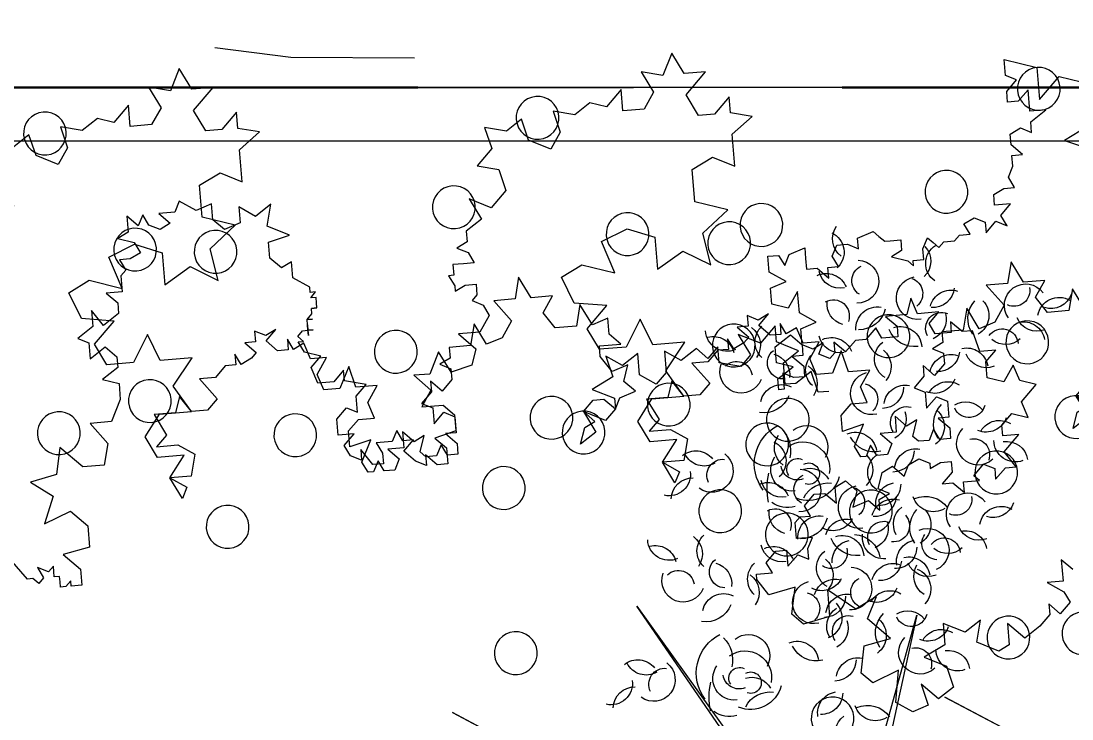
# Model space of a CAD drawing. Header units: metres. Extents: x 0 to 4415, y 1197 to 2590.
# Drawn here: x 1905.1851 to 1905.5783, y 1313.1805 to 1313.4414 of the extents above; entities that cross this region are included whole.
import ezdxf

# ---------------------------------------------------------------- set-up
doc = ezdxf.new("R2010")
doc.units = ezdxf.units.M
doc.linetypes.add('CACHE2', pattern=[4.7625, 3.175, -1.5875])
doc.linetypes.add('CONTINU', pattern=[0])
doc.layers.get('DEFPOINTS').update_dxf_attribs({"lineweight": 5})
for name, color, linetype, lineweight in [('00-cote', 7, 'CONTINU', 20), ('00-MUR', 7, 'Continuous', 30), ('caché', 20, 'CACHE2', 13), ('vue', 7, 'Continuous', 5)]:
    doc.layers.add(name, color=color, linetype=linetype, lineweight=lineweight)
doc.layers.add('veg', color=7, linetype='Continuous', lineweight=9, true_color=0x61c200)
doc.styles.add('WALIDcotat', font='times.ttf')
doc.dimstyles.new('walid 100', dxfattribs={"dimscale": 0, "dimtxt": 0.25, "dimasz": 0.1, "dimexe": 1.25, "dimexo": 0.625, "dimgap": 0.02, "dimtad": 1, "dimdec": 0, "dimlfac": 100, "dimrnd": 5, "dimtxsty": 'WALIDcotat', "dimblk": 'COTE', "dimcen": 2.5, "dimse1": 1, "dimse2": 1, "dimclrd": 256, "dimclrt": 256, "dimadec": 0, "dimazin": 0, "dimtfac": 1, "dimtdec": 0, "dimtix": 1, "dimtmove": 2, "dimatfit": 3, "dimldrblk": 'COTE', "dimfxl": 1.25, "dimarcsym": 0})

# ---------------------------------------------------------------- blocks, each defined once
blk = doc.blocks.new('A$C65E53D18')
at = {"layer": 'caché', "ltscale": 0.05}
blk.add_line((0.02, 0.02), (1.02, 0.02), dxfattribs=at)
at = {"layer": 'vue'}
blk.add_lwpolyline([(0, 0.02), (0, 0), (1.05, 0), (1.05, 0.02)], dxfattribs=at)
blk = doc.blocks.new('Plantes')
for p, q in [((0.281, 1.3894), (-0.1808, 1.2906)), ((-0.1748, 1.2653), (0.281, 1.3894)), ((-0.2106, 1.3262), (0.1269, 0.6784)), ((0.2921, 0.9601), (-0.2106, 1.3262)), ((-0.1808, 1.2906), (0.2921, 0.9601)), ((0.1269, 0.6784), (-0.1823, 1.2742)), ((0.6228, 1.2518), (0.6214, 1.2354)), ((0.6214, 1.2354), (0.6533, 1.2244)), ((0.6533, 1.2244), (0.6348, 1.2013)), ((0.6348, 1.2013), (0.6333, 1.185)), ((0.666, 1.182), (0.6845, 1.2051)), ((0.6845, 1.2051), (0.698, 1.171)), ((0.6333, 1.185), (0.666, 1.182)), ((0.7225, 1.1688), (0.6958, 1.1464)), ((0.698, 1.171), (0.7225, 1.1688)), ((0.6958, 1.1464), (0.7092, 1.1123)), ((0.678, 1.1316), (0.6602, 1.1167)), ((0.7092, 1.1123), (0.678, 1.1316)), ((0.6602, 1.1167), (0.6654, 1.0833)), ((0.6654, 1.0833), (0.6899, 1.0811)), ((0.6899, 1.0811), (0.6721, 1.0662)), ((0.6721, 1.0662), (0.687, 1.0484)), ((0.687, 1.0484), (0.6685, 1.0253)), ((0.6685, 1.0253), (0.6827, 0.9994)), ((0.65, 1.0023), (0.6322, 0.9874)), ((0.6827, 0.9994), (0.65, 1.0023)), ((0.6322, 0.9874), (0.6463, 0.9614)), ((0.6107, 0.9317), (0.6211, 0.9554)), ((0.6211, 0.9554), (0.636, 0.9376)), ((0.6463, 0.9614), (0.679, 0.9585)), ((0.679, 0.9585), (0.6605, 0.9355)), ((0.636, 0.9376), (0.6612, 0.9436)), ((0.6612, 0.9436), (0.6508, 0.9198)), ((0.6605, 0.9355), (0.6746, 0.9095)), ((0.5937, 0.925), (0.5759, 0.9101)), ((0.5937, 0.925), (0.6107, 0.9317)), ((0.6085, 0.9072), (0.5937, 0.925)), ((0.61, 0.9235), (0.5937, 0.925)), ((0.6234, 0.8894), (0.61, 0.9235)), ((0.6427, 0.9206), (0.6234, 0.8894)), ((0.6746, 0.9095), (0.6427, 0.9206)), ((0.6508, 0.9198), (0.6739, 0.9013)), ((0.6902, 0.8999), (0.6932, 0.9325)), ((0.6932, 0.9325), (0.708, 0.9147)), ((0.5759, 0.9101), (0.5893, 0.8759)), ((0.6071, 0.8908), (0.6085, 0.9072)), ((0.708, 0.9147), (0.7326, 0.9126)), ((0.7326, 0.9126), (0.7222, 0.8888)), ((0.5581, 0.8952), (0.5395, 0.8721)), ((0.5893, 0.8759), (0.5581, 0.8952)), ((0.5648, 0.8781), (0.5744, 0.8937)), ((0.5744, 0.8937), (0.5893, 0.8759)), ((0.5893, 0.8759), (0.6071, 0.8908)), ((0.6739, 0.9013), (0.6902, 0.8999)), ((0.7222, 0.8888), (0.7534, 0.8695)), ((0.5395, 0.8721), (0.5648, 0.8781)), ((0.72, 0.8643), (0.7171, 0.8316)), ((0.7534, 0.8695), (0.72, 0.8643)), ((0.7171, 0.8316), (0.7401, 0.8131)), ((0.7401, 0.8131), (0.7661, 0.8272)), ((0.7661, 0.8272), (0.7632, 0.7945)), ((0.7632, 0.7945), (0.7944, 0.7753)), ((0.7944, 0.7753), (0.761, 0.77)), ((0.7276, 0.7648), (0.7016, 0.7506)), ((0.7581, 0.7373), (0.7276, 0.7648)), ((0.761, 0.77), (0.7581, 0.7373)), ((0.7016, 0.7506), (0.6913, 0.7268)), ((0.6913, 0.7268), (0.7225, 0.7076)), ((0.6891, 0.7023), (0.6862, 0.6696)), ((0.7225, 0.7076), (0.6891, 0.7023)), ((0.5228, 0.6842), (0.5213, 0.6679)), ((0.5391, 0.6828), (0.5228, 0.6842)), ((0.554, 0.665), (0.5391, 0.6828)), ((0.5554, 0.6813), (0.554, 0.665)), ((0.5799, 0.6791), (0.5554, 0.6813)), ((0.5867, 0.662), (0.5799, 0.6791)), ((0.5213, 0.6679), (0.5369, 0.6582)), ((0.5689, 0.6472), (0.5867, 0.662)), ((0.6371, 0.674), (0.6193, 0.6591)), ((0.6535, 0.6725), (0.6371, 0.674)), ((0.6602, 0.6555), (0.6535, 0.6725)), ((0.6698, 0.6711), (0.6602, 0.6555)), ((0.6862, 0.6696), (0.6698, 0.6711)), ((0.5198, 0.6515), (0.5184, 0.6352)), ((0.5369, 0.6582), (0.5198, 0.6515)), ((0.5934, 0.645), (0.5689, 0.6472)), ((0.6001, 0.6279), (0.5934, 0.645)), ((0.6193, 0.6591), (0.6342, 0.6413)), ((0.5184, 0.6352), (0.5258, 0.6263)), ((0.5258, 0.6263), (0.5511, 0.6323)), ((0.5511, 0.6323), (0.5414, 0.6167)), ((0.6179, 0.6428), (0.6001, 0.6279)), ((0.6342, 0.6413), (0.6179, 0.6428)), ((0.5414, 0.6167), (0.5563, 0.5989)), ((0.5318, 0.601), (0.5296, 0.5765)), ((0.5563, 0.5989), (0.5318, 0.601)), ((0.4977, 0.5876), (0.4962, 0.5713)), ((0.5147, 0.5943), (0.4977, 0.5876)), ((0.5296, 0.5765), (0.5147, 0.5943)), ((0.4962, 0.5713), (0.5118, 0.5617)), ((0.4947, 0.5549), (0.494, 0.5468)), ((0.5118, 0.5617), (0.4947, 0.5549)), ((0.5096, 0.5371), (0.5438, 0.5506)), ((0.5438, 0.5506), (0.5327, 0.5186)), ((0.575, 0.5313), (0.5772, 0.5558)), ((0.5772, 0.5558), (0.601, 0.5455)), ((0.601, 0.5455), (0.6269, 0.5596)), ((0.6269, 0.5596), (0.624, 0.5269)), ((0.494, 0.5468), (0.5096, 0.5371)), ((0.5327, 0.5186), (0.5572, 0.5164)), ((0.5572, 0.5164), (0.575, 0.5313)), ((0.656, 0.5158), (0.6218, 0.5024)), ((0.624, 0.5269), (0.656, 0.5158)), ((0.6218, 0.5024), (0.6196, 0.4779)), ((0.6196, 0.4779), (0.6434, 0.4675)), ((0.6434, 0.4675), (0.6694, 0.4817)), ((0.6694, 0.4817), (0.6672, 0.4572)), ((0.6672, 0.4572), (0.691, 0.4468)), ((0.691, 0.4468), (0.6814, 0.4312)), ((0.6806, 0.423), (0.6792, 0.4067)), ((0.697, 0.4216), (0.6806, 0.423)), ((0.6814, 0.4312), (0.697, 0.4216)), ((0.6792, 0.4067), (0.694, 0.3889)), ((0.694, 0.3889), (0.7118, 0.4038)), ((0.7118, 0.4038), (0.7022, 0.3882)), ((0.7022, 0.3882), (0.7089, 0.3711)), ((0.6762, 0.374), (0.6673, 0.3666)), ((0.6911, 0.3562), (0.6762, 0.374)), ((0.6926, 0.3726), (0.6911, 0.3562)), ((0.7089, 0.3711), (0.6926, 0.3726)), ((0.9867, 0.3463), (1.0142, 0.3768)), ((1.0142, 0.3768), (1.0194, 0.3434)), ((0.6673, 0.3666), (0.6577, 0.351)), ((0.657, 0.3428), (0.6555, 0.3265)), ((0.6733, 0.3413), (0.657, 0.3428)), ((0.6577, 0.351), (0.6733, 0.3413)), ((0.8346, 0.3022), (0.8709, 0.3402)), ((0.8709, 0.3402), (0.8829, 0.2897)), ((0.9377, 0.3507), (0.9867, 0.3463)), ((0.9511, 0.3165), (0.9377, 0.3507)), ((1.0439, 0.3412), (1.0172, 0.3189)), ((1.0194, 0.3434), (1.0439, 0.3412)), ((0.6555, 0.3265), (0.6377, 0.3116)), ((0.605, 0.3145), (0.5872, 0.2996)), ((0.6355, 0.2871), (0.605, 0.3145)), ((0.6377, 0.3116), (0.6355, 0.2871)), ((0.7863, 0.3148), (0.8346, 0.3022)), ((0.8071, 0.2717), (0.7863, 0.3148)), ((0.9319, 0.2853), (0.9511, 0.3165)), ((1.0172, 0.3189), (1.015, 0.2944)), ((0.5872, 0.2996), (0.5851, 0.2751)), ((1.015, 0.2944), (1.0463, 0.2751)), ((1.0463, 0.2751), (1.0819, 0.3049)), ((1.0819, 0.3049), (1.0789, 0.2722)), ((0.4863, 0.2757), (0.4834, 0.243)), ((0.5197, 0.2809), (0.4863, 0.2757)), ((0.5338, 0.255), (0.5197, 0.2809)), ((0.5807, 0.2261), (0.5851, 0.2751)), ((0.5851, 0.2751), (0.6237, 0.2469)), ((0.5851, 0.2751), (0.6081, 0.2566)), ((0.6237, 0.2469), (0.6675, 0.276)), ((0.6675, 0.276), (0.6631, 0.227)), ((0.8829, 0.2897), (0.9319, 0.2853)), ((0.4692, 0.269), (0.4521, 0.2623)), ((0.4521, 0.2623), (0.4834, 0.243)), ((0.4834, 0.243), (0.4692, 0.269)), ((0.4834, 0.243), (0.5182, 0.2646)), ((0.5182, 0.2646), (0.5146, 0.2237)), ((0.779, 0.2331), (0.8071, 0.2717)), ((1.0789, 0.2722), (1.1102, 0.2529)), ((0.5309, 0.2223), (0.5338, 0.255)), ((0.5829, 0.2506), (0.58, 0.2179)), ((0.6081, 0.2566), (0.5829, 0.2506)), ((1.1102, 0.2529), (1.076, 0.2395)), ((0.5487, 0.2372), (0.5309, 0.2223)), ((0.5458, 0.2045), (0.5807, 0.2261)), ((0.58, 0.2179), (0.5487, 0.2372)), ((0.6631, 0.227), (0.7025, 0.207)), ((0.828, 0.2287), (0.779, 0.2331)), ((0.8407, 0.1864), (0.828, 0.2287)), ((1.076, 0.2395), (1.0813, 0.2061)), ((0.5146, 0.2237), (0.5458, 0.2045)), ((1.0241, 0.2112), (1.0212, 0.1785)), ((1.0501, 0.2254), (1.0241, 0.2112)), ((1.0813, 0.2061), (1.0501, 0.2254)), ((0.7025, 0.207), (0.6595, 0.1861)), ((0.6595, 0.1861), (0.6558, 0.1452)), ((0.8207, 0.147), (0.8407, 0.1864)), ((1.0212, 0.1785), (1.0539, 0.1756)), ((0.7731, 0.1677), (0.8207, 0.147)), ((0.7851, 0.1172), (0.7731, 0.1677)), ((1.0539, 0.1756), (1.0272, 0.1533)), ((0.6558, 0.1452), (0.6871, 0.126)), ((0.6871, 0.126), (0.7227, 0.1558)), ((0.7227, 0.1558), (0.7264, 0.106)), ((1.0272, 0.1533), (1.0331, 0.128)), ((0.7658, 0.086), (0.7851, 0.1172)), ((1.0331, 0.128), (1.0146, 0.105)), ((0.7264, 0.106), (0.7658, 0.086)), ((1.0146, 0.105), (1.0199, 0.0716)), ((0.9879, 0.0827), (0.9619, 0.0685)), ((1.0199, 0.0716), (0.9879, 0.0827)), ((0.9619, 0.0685), (0.9754, 0.0344)), ((0.9754, 0.0344), (1.0073, 0.0233)), ((1.0073, 0.0233), (0.9888, 0.0002)), ((0.8982, 0.0001), (0.8715, -0.0222)), ((0.9301, -0.011), (0.8982, 0.0001)), ((0.9888, 0.0002), (0.994, -0.0332)), ((0.9354, -0.0444), (0.9301, -0.011)), ((0.7066, -0.024), (0.6806, -0.0382)), ((0.7222, -0.0336), (0.7066, -0.024)), ((0.8715, -0.0222), (0.8849, -0.0564)), ((0.9621, -0.0221), (0.9354, -0.0444)), ((0.994, -0.0332), (0.9621, -0.0221)), ((0.6554, -0.0441), (0.6302, -0.0501)), ((0.6777, -0.0708), (0.6554, -0.0441)), ((0.6806, -0.0382), (0.6777, -0.0708)), ((0.7289, -0.0507), (0.7222, -0.0336)), ((0.7378, -0.0433), (0.7289, -0.0507)), ((0.7542, -0.0447), (0.7378, -0.0433)), ((0.7527, -0.0611), (0.7542, -0.0447)), ((0.7869, -0.0476), (0.7854, -0.064)), ((0.8025, -0.0573), (0.7869, -0.0476)), ((0.8537, -0.0371), (0.8351, -0.0602)), ((0.8849, -0.0564), (0.8537, -0.0371)), ((0.6302, -0.0501), (0.6191, -0.0821)), ((0.7431, -0.0767), (0.7527, -0.0611)), ((0.7854, -0.064), (0.7839, -0.0803)), ((0.8092, -0.0743), (0.8025, -0.0573)), ((0.8188, -0.0587), (0.8092, -0.0743)), ((0.8351, -0.0602), (0.8188, -0.0587)), ((0.5292, -0.0741), (0.5181, -0.106)), ((0.5537, -0.0762), (0.5292, -0.0741)), ((0.5686, -0.094), (0.5537, -0.0762)), ((0.7513, -0.0774), (0.7431, -0.0767)), ((0.7669, -0.087), (0.7513, -0.0774)), ((0.7676, -0.0789), (0.7669, -0.087)), ((0.7839, -0.0803), (0.7676, -0.0789)), ((0.4787, -0.086), (0.4772, -0.1024)), ((0.5032, -0.0882), (0.4787, -0.086)), ((0.5181, -0.106), (0.5032, -0.0882)), ((0.5657, -0.1267), (0.5686, -0.094)), ((0.6191, -0.0821), (0.6503, -0.1013)), ((0.4772, -0.1024), (0.4921, -0.1202)), ((0.5916, -0.1126), (0.5657, -0.1267)), ((0.614, -0.1393), (0.5916, -0.1126)), ((0.6503, -0.1013), (0.6161, -0.1148)), ((0.4758, -0.1187), (0.4825, -0.1358)), ((0.4921, -0.1202), (0.4758, -0.1187)), ((0.6161, -0.1148), (0.614, -0.1393)), ((0.4825, -0.1358), (0.4974, -0.1536)), ((0.4974, -0.1536), (0.5152, -0.1387)), ((0.5152, -0.1387), (0.5137, -0.155)), ((0.5137, -0.155), (0.5293, -0.1647)), ((0.5123, -0.1714), (0.5101, -0.1959)), ((0.5293, -0.1647), (0.5123, -0.1714)), ((0.4781, -0.1848), (0.4767, -0.2011)), ((0.4945, -0.1863), (0.4781, -0.1848)), ((0.5101, -0.1959), (0.4945, -0.1863)), ((0.4767, -0.2011), (0.4997, -0.2197)), ((0.4834, -0.2182), (0.4901, -0.2353)), ((0.4997, -0.2197), (0.4834, -0.2182)), ((0.5569, -0.2248), (0.5814, -0.227)), ((0.5636, -0.2418), (0.5569, -0.2248)), ((0.5814, -0.227), (0.5992, -0.2121)), ((0.5992, -0.2121), (0.6045, -0.2455)), ((0.4901, -0.2353), (0.5057, -0.2449)), ((0.5057, -0.2449), (0.5235, -0.23)), ((0.5235, -0.23), (0.5213, -0.2545)), ((0.5213, -0.2545), (0.5458, -0.2567)), ((0.5458, -0.2567), (0.5636, -0.2418)), ((0.6208, -0.2469), (0.603, -0.2618)), ((0.6045, -0.2455), (0.6208, -0.2469)), ((0.603, -0.2618), (0.6008, -0.2863)), ((0.6008, -0.2863), (0.6246, -0.2967)), ((0.6246, -0.2967), (0.6424, -0.2818)), ((0.6424, -0.2818), (0.6484, -0.3071)), ((0.7152, -0.2965), (0.716, -0.2884)), ((0.716, -0.2884), (0.7152, -0.2965)), ((0.7152, -0.2965), (0.716, -0.2884)), ((0.716, -0.2884), (0.7241, -0.2891)), ((0.716, -0.2884), (0.716, -0.2884)), ((0.7241, -0.2891), (0.7323, -0.2898)), ((0.7323, -0.2898), (0.7316, -0.298)), ((0.7323, -0.2898), (0.7323, -0.2898)), ((0.7323, -0.2898), (0.7323, -0.2898)), ((0.7323, -0.2898), (0.7323, -0.2898)), ((0.6736, -0.3011), (0.6818, -0.3018)), ((0.6818, -0.3018), (0.6736, -0.3011)), ((0.6811, -0.31), (0.6818, -0.3018)), ((0.6825, -0.2936), (0.6818, -0.3018)), ((0.6818, -0.3018), (0.6825, -0.2936)), ((0.6818, -0.3018), (0.69, -0.3025)), ((0.69, -0.3025), (0.6818, -0.3018)), ((0.6818, -0.3018), (0.69, -0.3025)), ((0.69, -0.3025), (0.6982, -0.3033)), ((0.6989, -0.2951), (0.6982, -0.3033)), ((0.6982, -0.3033), (0.6989, -0.2951)), ((0.6982, -0.3033), (0.7071, -0.2958)), ((0.7071, -0.2958), (0.7152, -0.2965)), ((0.7152, -0.2965), (0.7152, -0.2965)), ((0.7316, -0.298), (0.7405, -0.2906)), ((0.7316, -0.298), (0.7316, -0.298)), ((0.7405, -0.2906), (0.7397, -0.2987)), ((0.7397, -0.2987), (0.7479, -0.2995)), ((0.7479, -0.2995), (0.7621, -0.3254)), ((0.6484, -0.3071), (0.664, -0.3167)), ((0.664, -0.3167), (0.6647, -0.3085)), ((0.664, -0.3167), (0.664, -0.3167)), ((0.6647, -0.3085), (0.6722, -0.3174)), ((0.6722, -0.3174), (0.6811, -0.31)), ((0.7621, -0.3254), (0.7866, -0.3276)), ((0.7866, -0.3276), (0.7769, -0.3432)), ((0.8163, -0.3632), (0.8274, -0.3313)), ((0.8274, -0.3313), (0.8408, -0.3654)), ((0.7769, -0.3432), (0.7918, -0.361)), ((0.7918, -0.361), (0.8163, -0.3632)), ((0.8408, -0.3654), (0.8743, -0.3602)), ((0.8743, -0.3602), (0.8557, -0.3832)), ((0.8557, -0.3832), (0.8699, -0.4092)), ((0.8454, -0.407), (0.835, -0.4308)), ((0.8699, -0.4092), (0.8454, -0.407)), ((0.835, -0.4308), (0.8499, -0.4486)), ((0.8499, -0.4486), (0.8744, -0.4508)), ((0.8744, -0.4508), (0.864, -0.4745)), ((0.864, -0.4745), (0.8782, -0.5005)), ((0.8441, -0.5139), (0.8344, -0.5296)), ((0.8589, -0.5317), (0.8441, -0.5139)), ((0.8611, -0.5072), (0.8589, -0.5317)), ((0.8782, -0.5005), (0.8611, -0.5072)), ((0.8344, -0.5296), (0.8411, -0.5466)), ((0.8411, -0.5466), (0.8568, -0.5563)), ((0.7988, -0.5593), (0.7892, -0.5749)), ((0.8144, -0.569), (0.7988, -0.5593)), ((0.8568, -0.5563), (0.8397, -0.563)), ((0.8397, -0.563), (0.8546, -0.5808)), ((0.7892, -0.5749), (0.7877, -0.5913)), ((0.8204, -0.5942), (0.8144, -0.569)), ((0.8301, -0.5786), (0.8204, -0.5942)), ((0.8546, -0.5808), (0.8301, -0.5786)), ((0.5738, -0.5887), (0.5397, -0.6021)), ((0.5984, -0.5908), (0.5738, -0.5887)), ((0.6043, -0.6161), (0.5984, -0.5908)), ((0.6229, -0.593), (0.6043, -0.6161)), ((0.6392, -0.5945), (0.6229, -0.593)), ((0.6541, -0.6123), (0.6392, -0.5945)), ((0.7053, -0.5922), (0.6868, -0.6152)), ((0.7216, -0.5936), (0.7053, -0.5922)), ((0.7365, -0.6114), (0.7216, -0.5936)), ((0.7387, -0.5869), (0.7365, -0.6114)), ((0.7632, -0.5891), (0.7387, -0.5869)), ((0.7721, -0.5816), (0.7632, -0.5891)), ((0.7877, -0.5913), (0.7721, -0.5816)), ((0.5063, -0.6073), (0.4729, -0.6126)), ((0.5368, -0.6348), (0.5063, -0.6073)), ((0.5397, -0.6021), (0.5368, -0.6348)), ((0.4729, -0.6126), (0.47, -0.6453)), ((0.6356, -0.6353), (0.6541, -0.6123)), ((0.6868, -0.6152), (0.7098, -0.6337)), ((0.3474, -0.6343), (0.3356, -0.6745)), ((0.3801, -0.6372), (0.3474, -0.6343)), ((0.4024, -0.6639), (0.3801, -0.6372)), ((0.6601, -0.6375), (0.6356, -0.6353)), ((0.6668, -0.6546), (0.6601, -0.6375)), ((0.6853, -0.6315), (0.6668, -0.6546)), ((0.7098, -0.6337), (0.6853, -0.6315)), ((0.2888, -0.6456), (0.2873, -0.6619)), ((0.3133, -0.6478), (0.2888, -0.6456)), ((0.3356, -0.6745), (0.3133, -0.6478)), ((0.47, -0.6453), (0.4997, -0.6809)), ((0.2866, -0.6701), (0.2858, -0.6782)), ((0.2955, -0.6626), (0.2866, -0.6701)), ((0.2873, -0.6619), (0.2955, -0.6626)), ((0.3824, -0.7033), (0.4024, -0.6639)), ((0.2858, -0.6782), (0.294, -0.679)), ((0.294, -0.679), (0.3022, -0.6797)), ((0.3022, -0.6797), (0.3014, -0.6879)), ((0.3014, -0.6879), (0.3178, -0.6893)), ((0.3178, -0.6893), (0.3089, -0.6968)), ((0.4247, -0.6906), (0.3824, -0.7033)), ((0.4463, -0.7255), (0.4247, -0.6906)), ((0.4581, -0.6854), (0.4463, -0.7255)), ((0.4997, -0.6809), (0.4581, -0.6854)), ((0.3, -0.7042), (0.2911, -0.7117)), ((0.3156, -0.7138), (0.3, -0.7042)), ((0.3089, -0.6968), (0.3156, -0.7138)), ((0.2911, -0.7117), (0.2985, -0.7206)), ((0.2911, -0.7117), (0.2911, -0.7117)), ((0.2985, -0.7206), (0.2978, -0.7287)), ((0.2978, -0.7287), (0.3283, -0.7562)), ((0.2978, -0.7287), (0.2978, -0.7287)), ((0.981, -2.4863), (0.9616, -2.4269)), ((1.0099, -2.4394), (0.981, -2.4863)), ((1.079, -2.495), (1.067, -2.4445)), ((0.2739, -2.4726), (0.2561, -2.4875)), ((0.2895, -2.4822), (0.2739, -2.4726)), ((0.3237, -2.4688), (0.3385, -2.4866)), ((0.2561, -2.4875), (0.271, -2.5053)), ((0.3037, -2.5082), (0.2895, -2.4822)), ((0.3059, -2.4837), (0.3037, -2.5082)), ((0.3385, -2.4866), (0.3059, -2.4837)), ((1.0434, -2.5248), (1.079, -2.495)), ((0.2547, -2.5038), (0.2369, -2.5187)), ((0.271, -2.5053), (0.2547, -2.5038)), ((0.2369, -2.5187), (0.2183, -2.5417)), ((0.58, -2.5493), (0.6067, -2.527)), ((0.6067, -2.527), (0.6127, -2.5522)), ((1.0093, -2.5382), (1.0278, -2.5152)), ((1.0278, -2.5152), (1.0256, -2.5397)), ((1.0924, -2.5292), (1.0434, -2.5248)), ((0.2183, -2.5417), (0.2406, -2.5684)), ((0.5562, -2.539), (0.58, -2.5493)), ((0.5622, -2.5642), (0.5562, -2.539)), ((0.9929, -2.5368), (1.0093, -2.5382)), ((0.9996, -2.5538), (0.9929, -2.5368)), ((1.0256, -2.5397), (1.0583, -2.5426)), ((1.0583, -2.5426), (1.0405, -2.5575)), ((1.1044, -2.5796), (1.0924, -2.5292)), ((0.4791, -2.5732), (0.4805, -2.5569)), ((0.4805, -2.5569), (0.5036, -2.5754)), ((0.5036, -2.5754), (0.5303, -2.5531)), ((0.5303, -2.5531), (0.5281, -2.5776)), ((0.6127, -2.5522), (0.6365, -2.5626)), ((0.9573, -2.5665), (0.9588, -2.5502)), ((0.9588, -2.5502), (0.9737, -2.568)), ((0.99, -2.5694), (0.9996, -2.5538)), ((1.0405, -2.5575), (1.039, -2.5738)), ((1.0554, -2.5753), (1.0732, -2.5604)), ((1.0732, -2.5604), (1.0799, -2.5775)), ((0.208, -2.5655), (0.1983, -2.5811)), ((0.2406, -2.5684), (0.208, -2.5655)), ((0.4613, -2.5881), (0.4791, -2.5732)), ((0.5444, -2.5791), (0.5622, -2.5642)), ((0.6365, -2.5626), (0.6105, -2.5767)), ((0.6105, -2.5767), (0.6165, -2.602)), ((0.8497, -2.5734), (0.8653, -2.583)), ((0.8564, -2.5904), (0.8497, -2.5734)), ((0.8653, -2.583), (0.8831, -2.5681)), ((0.8831, -2.5681), (0.8809, -2.5926)), ((0.9068, -2.5785), (0.9083, -2.5621)), ((0.9083, -2.5621), (0.9239, -2.5718)), ((0.9239, -2.5718), (0.941, -2.5651)), ((0.941, -2.5651), (0.9573, -2.5665)), ((0.9737, -2.568), (0.99, -2.5694)), ((1.039, -2.5738), (1.0554, -2.5753)), ((0.1983, -2.5811), (0.2118, -2.6153)), ((0.4776, -2.5896), (0.4613, -2.5881)), ((0.4843, -2.6067), (0.4776, -2.5896)), ((0.5281, -2.5776), (0.5444, -2.5791)), ((0.641, -2.6042), (0.6588, -2.5893)), ((0.6588, -2.5893), (0.6566, -2.6138)), ((0.8386, -2.6053), (0.8564, -2.5904)), ((0.8809, -2.5926), (0.8972, -2.5941)), ((0.8972, -2.5941), (0.9068, -2.5785)), ((1.0799, -2.5775), (1.1044, -2.5796)), ((0.4665, -2.6215), (0.4843, -2.6067)), ((0.6165, -2.602), (0.641, -2.6042)), ((0.8549, -2.6068), (0.8386, -2.6053)), ((0.8616, -2.6239), (0.8549, -2.6068)), ((0.2118, -2.6153), (0.2452, -2.61)), ((0.2452, -2.61), (0.2266, -2.6331)), ((0.4569, -2.6371), (0.4591, -2.6126)), ((0.4591, -2.6126), (0.4665, -2.6215)), ((0.6566, -2.6138), (0.6886, -2.6249)), ((0.6886, -2.6249), (0.6871, -2.6412)), ((0.852, -2.6395), (0.8616, -2.6239)), ((0.2266, -2.6331), (0.2401, -2.6672)), ((0.4405, -2.6357), (0.4569, -2.6371)), ((0.4554, -2.6535), (0.4405, -2.6357)), ((0.6871, -2.6412), (0.702, -2.659)), ((0.8349, -2.6462), (0.8364, -2.6298)), ((0.8364, -2.6298), (0.852, -2.6395)), ((0.1427, -2.6503), (0.1242, -2.6733)), ((0.1747, -2.6614), (0.1427, -2.6503)), ((0.454, -2.6698), (0.4554, -2.6535)), ((0.4718, -2.6549), (0.454, -2.6698)), ((0.4881, -2.6564), (0.4718, -2.6549)), ((0.4866, -2.6727), (0.4881, -2.6564)), ((0.6857, -2.6576), (0.6835, -2.6821)), ((0.702, -2.659), (0.6857, -2.6576)), ((0.8246, -2.67), (0.826, -2.6536)), ((0.826, -2.6536), (0.8349, -2.6462)), ((0.1242, -2.6733), (0.1465, -2.7)), ((0.1881, -2.6955), (0.1747, -2.6614)), ((0.2074, -2.6643), (0.1881, -2.6955)), ((0.2401, -2.6672), (0.2074, -2.6643)), ((0.477, -2.6884), (0.4866, -2.6727)), ((0.8157, -2.6774), (0.8246, -2.67)), ((0.1146, -2.689), (0.1042, -2.7127)), ((0.1465, -2.7), (0.1146, -2.689)), ((0.4852, -2.6891), (0.477, -2.6884)), ((0.4919, -2.7062), (0.4852, -2.6891)), ((0.6835, -2.6821), (0.6991, -2.6917)), ((0.6991, -2.6917), (0.7169, -2.6768)), ((0.7169, -2.6768), (0.714, -2.7095)), ((0.8231, -2.6863), (0.8157, -2.6774)), ((0.8305, -2.6952), (0.8231, -2.6863)), ((0.7957, -2.7168), (0.7971, -2.7005)), ((0.7971, -2.7005), (0.8135, -2.7019)), ((0.8135, -2.7019), (0.8305, -2.6952)), ((0.1042, -2.7127), (0.1184, -2.7387)), ((0.4652, -2.7285), (0.4823, -2.7218)), ((0.4823, -2.7218), (0.4919, -2.7062)), ((0.7377, -2.7199), (0.7125, -2.7259)), ((0.714, -2.7095), (0.7377, -2.7199)), ((0.7875, -2.7161), (0.7957, -2.7168)), ((0.7949, -2.725), (0.7875, -2.7161)), ((0.1184, -2.7387), (0.1681, -2.7349)), ((0.1681, -2.7349), (0.1482, -2.7743)), ((0.4801, -2.7463), (0.4652, -2.7285)), ((0.7125, -2.7259), (0.7096, -2.7585)), ((0.8009, -2.7502), (0.7949, -2.725)), ((0.8106, -2.7346), (0.8009, -2.7502)), ((0.8269, -2.7361), (0.8106, -2.7346)), ((0.8254, -2.7524), (0.8269, -2.7361)), ((0.2046, -2.7876), (0.2164, -2.7475)), ((0.2164, -2.7475), (0.2462, -2.7831)), ((0.4289, -2.7664), (0.4385, -2.7508)), ((0.4385, -2.7508), (0.4452, -2.7679)), ((0.4705, -2.7619), (0.4801, -2.7463)), ((0.6784, -2.7393), (0.6762, -2.7638)), ((0.6947, -2.7407), (0.6784, -2.7393)), ((0.7096, -2.7585), (0.6947, -2.7407)), ((0.8247, -2.7606), (0.8254, -2.7524)), ((0.2462, -2.7831), (0.2803, -2.7696)), ((0.2803, -2.7696), (0.2611, -2.8009)), ((0.4125, -2.765), (0.4289, -2.7664)), ((0.4274, -2.7828), (0.4125, -2.765)), ((0.4452, -2.7679), (0.4705, -2.7619)), ((0.6762, -2.7638), (0.6918, -2.7734)), ((0.8321, -2.7695), (0.8247, -2.7606)), ((0.8396, -2.7784), (0.8321, -2.7695)), ((0.1482, -2.7743), (0.163, -2.7921)), ((0.4171, -2.8065), (0.4274, -2.7828)), ((0.6918, -2.7734), (0.674, -2.7883)), ((0.8292, -2.8022), (0.8396, -2.7784)), ((0.163, -2.7921), (0.2046, -2.7876)), ((0.2611, -2.8009), (0.2901, -2.8446)), ((0.4423, -2.8006), (0.4171, -2.8065)), ((0.4572, -2.8184), (0.4423, -2.8006)), ((0.674, -2.7883), (0.6725, -2.8046)), ((0.8129, -2.8007), (0.8292, -2.8022)), ((0.8196, -2.8178), (0.8129, -2.8007)), ((0.4475, -2.834), (0.4572, -2.8184)), ((0.6725, -2.8046), (0.6547, -2.8195)), ((0.8181, -2.8341), (0.8196, -2.8178)), ((0.423, -2.8318), (0.4475, -2.834)), ((0.4379, -2.8496), (0.423, -2.8318)), ((0.6547, -2.8195), (0.6696, -2.8373)), ((0.784, -2.8475), (0.7855, -2.8312)), ((0.7855, -2.8312), (0.8011, -2.8408)), ((0.8011, -2.8408), (0.8181, -2.8341)), ((0.2493, -2.841), (0.2374, -2.8811)), ((0.2901, -2.8446), (0.2493, -2.841)), ((0.4365, -2.8659), (0.4379, -2.8496)), ((0.6533, -2.8359), (0.6444, -2.8433)), ((0.6444, -2.8433), (0.6511, -2.8604)), ((0.6696, -2.8373), (0.6533, -2.8359)), ((0.7677, -2.8461), (0.784, -2.8475)), ((0.7825, -2.8639), (0.7677, -2.8461)), ((0.4187, -2.8808), (0.4365, -2.8659)), ((0.6511, -2.8604), (0.6682, -2.8537)), ((0.6682, -2.8537), (0.6585, -2.8693)), ((0.6897, -2.8885), (0.7001, -2.8648)), ((0.7001, -2.8648), (0.7143, -2.8907)), ((0.7811, -2.8802), (0.7825, -2.8639)), ((0.2374, -2.8811), (0.2523, -2.8989)), ((0.337, -2.8735), (0.3533, -2.875)), ((0.3437, -2.8906), (0.337, -2.8735)), ((0.3533, -2.875), (0.3704, -2.8683)), ((0.3704, -2.8683), (0.3682, -2.8928)), ((0.4016, -2.8875), (0.403, -2.8712)), ((0.403, -2.8712), (0.4187, -2.8808)), ((0.6162, -2.882), (0.6148, -2.8983)), ((0.6326, -2.8834), (0.6162, -2.882)), ((0.6585, -2.8693), (0.6652, -2.8863)), ((0.7974, -2.8817), (0.7811, -2.8802)), ((0.8138, -2.8831), (0.7974, -2.8817)), ((0.8034, -2.9069), (0.8138, -2.8831)), ((0.2523, -2.8989), (0.2939, -2.8944)), ((0.2939, -2.8944), (0.2821, -2.9345)), ((0.3259, -2.9055), (0.3437, -2.8906)), ((0.3682, -2.8928), (0.3927, -2.895)), ((0.3927, -2.895), (0.4016, -2.8875)), ((0.6148, -2.8983), (0.6215, -2.9154)), ((0.6474, -2.9012), (0.6326, -2.8834)), ((0.6489, -2.8849), (0.6474, -2.9012)), ((0.6652, -2.8863), (0.6489, -2.8849)), ((0.6652, -2.8863), (0.6897, -2.8885)), ((0.6801, -2.9041), (0.6652, -2.8863)), ((0.7143, -2.8907), (0.7469, -2.8936)), ((0.7469, -2.8936), (0.721, -2.9078)), ((0.3504, -2.9077), (0.3259, -2.9055)), ((0.3489, -2.924), (0.3504, -2.9077)), ((0.597, -2.9132), (0.5962, -2.9214)), ((0.6215, -2.9154), (0.597, -2.9132)), ((0.6126, -2.9228), (0.6311, -2.8998)), ((0.6311, -2.8998), (0.6371, -2.925)), ((0.6616, -2.9272), (0.6801, -2.9041)), ((0.721, -2.9078), (0.727, -2.933)), ((0.7515, -2.9352), (0.7618, -2.9114)), ((0.7618, -2.9114), (0.776, -2.9374)), ((0.7863, -2.9136), (0.8034, -2.9069)), ((0.8019, -2.9233), (0.7863, -2.9136)), ((0.3133, -2.9538), (0.3155, -2.9293)), ((0.3155, -2.9293), (0.3311, -2.9389)), ((0.3311, -2.9389), (0.3489, -2.924)), ((0.5962, -2.9214), (0.6126, -2.9228)), ((0.6371, -2.925), (0.6616, -2.9272)), ((0.8005, -2.9396), (0.8019, -2.9233)), ((0.2821, -2.9345), (0.3051, -2.953)), ((0.727, -2.933), (0.7515, -2.9352)), ((0.776, -2.9374), (0.8005, -2.9396)), ((0.3051, -2.953), (0.3133, -2.9538))]:
    blk.add_line(p, q)
at = {"color": 72}
for p, q in [((1.0997, -0.1414), (1.0992, -0.3308)), ((1.0992, -0.3308), (1.1135, -0.4474))]:
    blk.add_line(p, q, dxfattribs=at)
for centre, major_axis, start_param, end_param in [((0.7366, 1.604), (0.0232, 0.0232), 4.082311, 6.019626), ((0.7849, 1.5914), (0.0232, 0.0232), 1.097798, 2.668594), ((0.6988, 1.5497), (0.0232, 0.0232), 5.269135, 6.892291), ((0.75, 1.5699), (0.0232, 0.0232), 1.970463, 3.541259), ((0.7568, 1.5528), (0.0232, 0.0232), 3.296913, 6.438505), ((0.5496, 1.5383), (0.0232, 0.0232), 1.987916, 3.925231), ((0.5154, 1.5249), (0.0232, 0.0232), 5.338948, 6.909744), ((0.7798, 1.5343), (0.0174, 0.0174), 0.609106, 2.755861), ((0.4159, 1.5173), (0.0232, 0.0232), 4.082311, 6.019626), ((0.4642, 1.5048), (0.0232, 0.0232), 1.097798, 2.668594), ((0.5474, 1.5138), (0.0232, 0.0232), 4.466283, 6.03708), ((0.7293, 1.5223), (0.0232, 0.0232), 1.603943, 3.052567), ((0.6959, 1.517), (0.0174, 0.0174), 4.536097, 6.979557), ((0.595, 1.4931), (0.0232, 0.0232), 1.115251, 2.738407), ((0.5445, 1.4811), (0.0232, 0.0232), 1.58649, 4.710629), ((0.5274, 1.4744), (0.0174, 0.0174), 5.251682, 7.398437), ((0.6937, 1.4925), (0.0232, 0.0232), 1.970463, 3.541259), ((0.3781, 1.463), (0.0232, 0.0232), 5.269135, 6.892291), ((0.4294, 1.4832), (0.0232, 0.0232), 1.970463, 3.541259), ((0.4361, 1.4661), (0.0232, 0.0232), 3.296913, 6.438505), ((0.6091, 1.4671), (0.0174, 0.0174), 1.045438, 3.471446), ((0.5757, 1.4619), (0.0232, 0.0232), 4.954976, 6.386146), ((0.6581, 1.4628), (0.0232, 0.0232), 5.269135, 6.892291), ((0.7406, 1.4636), (0.0232, 0.0232), 0.015694, 1.830836), ((0.1947, 1.4382), (0.0232, 0.0232), 5.338948, 6.909744), ((0.4591, 1.4476), (0.0174, 0.0174), 0.609106, 2.755861), ((0.736, 1.5052), (0.029, 0.029), 3.296913, 4.65827), ((0.2289, 1.4517), (0.0232, 0.0232), 1.987916, 3.925231), ((0.4086, 1.4356), (0.0232, 0.0232), 1.603943, 3.052567), ((0.3752, 1.4304), (0.0174, 0.0174), 4.536097, 6.979557), ((0.6062, 1.4345), (0.0232, 0.0232), 4.466283, 6.03708), ((0.6872, 1.419), (0.0232, 0.0232), 0.870905, 2.424248), ((0.2743, 1.4064), (0.0232, 0.0232), 1.115251, 2.738407), ((0.2267, 1.4271), (0.0232, 0.0232), 4.466283, 6.03708), ((0.3812, 1.4051), (0.0232, 0.0232), 5.077149, 8.218741), ((0.4221, 1.4015), (0.029, 0.029), 5.077149, 6.455959), ((0.6538, 1.4137), (0.0232, 0.0232), 1.115251, 2.738407), ((0.6478, 1.439), (0.0232, 0.0232), 4.169577, 5.792734), ((0.7347, 1.3983), (0.0232, 0.0232), 0.521839, 1.953009), ((0.7852, 1.4102), (0.0232, 0.0232), 0.870905, 2.424248), ((0.7465, 1.4384), (0.0232, 0.0232), 4.169577, 5.792734), ((0.373, 1.4058), (0.0232, 0.0232), 1.970463, 3.541259), ((0.3908, 1.4207), (0.0174, 0.0174), 2.406795, 4.536097), ((0.4725, 1.4134), (0.0232, 0.0232), 1.79593, 3.611072), ((0.5699, 1.3965), (0.0232, 0.0232), 6.194159, 8.009302), ((0.575, 1.4537), (0.029, 0.029), 3.331819, 4.710629), ((0.7206, 1.4242), (0.0174, 0.0174), 3.436539, 5.862547), ((0.2238, 1.3945), (0.0232, 0.0232), 1.58649, 4.710629), ((0.2067, 1.3878), (0.0174, 0.0174), 5.251682, 7.398437), ((0.2884, 1.3805), (0.0174, 0.0174), 1.045438, 3.471446), ((0.3211, 1.3775), (0.0232, 0.0232), 5.862547, 7.817316), ((0.3374, 1.3761), (0.0232, 0.0232), 5.269135, 6.892291), ((0.4199, 1.377), (0.0232, 0.0232), 0.015694, 1.830836), ((0.8201, 1.4318), (0.0232, 0.0232), 2.9653, 4.920069), ((0.8232, 1.3739), (0.0232, 0.0232), 0.015694, 1.58649), ((0.255, 1.3752), (0.0232, 0.0232), 4.954976, 6.386146), ((0.3411, 1.4169), (0.0232, 0.0232), 2.895487, 4.466283), ((0.385, 1.3554), (0.0232, 0.0232), 0.783639, 2.389342), ((0.4153, 1.4185), (0.029, 0.029), 3.296913, 4.65827), ((0.503, 1.386), (0.0232, 0.0232), 4.064858, 5.688014), ((0.7333, 1.3819), (0.029, 0.029), 2.197355, 3.558712), ((0.6902, 1.3611), (0.0232, 0.0232), 5.181868, 7.014464), ((0.7667, 1.3872), (-0.0232, 0.0232), 0.626559, 3.750698), ((0.7734, 1.3701), (0.0174, 0.0174), 5.810187, 7.939489), ((0.3634, 1.3902), (0.0232, 0.0232), 3.750698, 5.321495), ((0.4177, 1.3524), (0.0174, 0.0174), 0.0506, 2.476608), ((0.5328, 1.3504), (0.0232, 0.0232), 0.783639, 2.336982), ((0.5811, 1.3379), (0.0232, 0.0232), 0.41712, 1.865743), ((0.5758, 1.3713), (0.0174, 0.0174), 3.331819, 5.77528), ((0.6004, 1.3691), (0.0232, 0.0232), 4.064858, 5.688014), ((0.3331, 1.3271), (0.0232, 0.0232), 1.115251, 2.738407), ((0.2855, 1.3478), (0.0232, 0.0232), 4.466283, 6.03708), ((0.3665, 1.3323), (0.0232, 0.0232), 0.870905, 2.424248), ((0.3271, 1.3523), (0.0232, 0.0232), 4.169577, 5.792734), ((0.4206, 1.3851), (0.0232, 0.0232), 3.401633, 4.832803), ((0.4645, 1.3236), (0.0232, 0.0232), 0.870905, 2.424248), ((0.4259, 1.3517), (0.0232, 0.0232), 4.169577, 5.792734), ((0.4816, 1.3303), (0.0232, 0.0232), 0.783639, 2.389342), ((0.6301, 1.3335), (0.0232, 0.0232), 0.783639, 2.336982), ((0.1518, 1.3268), (0.0232, 0.0232), 1.79593, 3.611072), ((0.1014, 1.3148), (0.029, 0.029), 5.077149, 6.455959), ((0.2492, 1.3098), (0.0232, 0.0232), 6.194159, 8.009302), ((0.2543, 1.367), (0.029, 0.029), 3.331819, 4.710629), ((0.3999, 1.3376), (0.0232, 0.0232), 2.249715, 4.064858), ((0.414, 1.3116), (0.0232, 0.0232), 0.521839, 1.953009), ((0.3999, 1.3376), (0.0174, 0.0174), 3.436539, 5.862547), ((0.4511, 1.3577), (0.0232, 0.0232), 3.750698, 5.321495), ((0.6613, 1.3142), (0.0232, 0.0232), 6.194159, 7.764956), ((0.6732, 1.3544), (0.0232, 0.0232), 2.878034, 4.832803), ((0.7587, 1.2973), (0.029, 0.029), 1.010531, 2.371888), ((0.3628, 1.2915), (0.029, 0.029), 5.530934, 6.909744), ((0.4994, 1.3452), (0.0232, 0.0232), 2.9653, 4.920069), ((0.5025, 1.2872), (0.0232, 0.0232), 0.015694, 1.58649), ((0.5715, 1.3223), (0.029, 0.029), 2.110089, 3.453992), ((0.5277, 1.2932), (0.0232, 0.0232), 5.094602, 6.909744), ((0.6205, 1.3179), (0.0232, 0.0232), 2.110089, 5.234228), ((0.6109, 1.3023), (0.0174, 0.0174), 5.705467, 7.852222), ((0.72, 1.3255), (0.0232, 0.0232), 3.837965, 5.670561), ((0.7913, 1.2944), (0.0232, 0.0232), 5.530934, 8.655074), ((0.1823, 1.2993), (0.0232, 0.0232), 4.064858, 5.688014), ((0.3212, 1.2869), (0.0232, 0.0232), 5.530934, 8.672527), ((0.3695, 1.2744), (0.0232, 0.0232), 5.181868, 7.014464), ((0.446, 1.3005), (0.0232, 0.0232), 2.197355, 5.321495), ((0.4527, 1.2834), (0.0174, 0.0174), 5.810187, 7.939489), ((0.2121, 1.2637), (0.0232, 0.0232), 0.783639, 2.336982), ((0.2551, 1.2846), (0.0174, 0.0174), 3.331819, 5.77528), ((0.2797, 1.2824), (0.0232, 0.0232), 4.064858, 5.688014), ((0.3153, 1.3122), (0.0174, 0.0174), 2.86058, 4.989882), ((0.4126, 1.2953), (0.029, 0.029), 2.197355, 3.558712), ((0.3948, 1.2804), (0.0232, 0.0232), 4.204484, 5.77528), ((0.4423, 1.2597), (0.0232, 0.0232), 1.237424, 2.843127), ((0.7928, 1.3107), (0.0174, 0.0174), 2.91294, 5.042242), ((0.0999, 1.2985), (0.0232, 0.0232), 3.401633, 4.832803), ((0.1609, 1.2436), (0.0232, 0.0232), 0.783639, 2.389342), ((0.2604, 1.2512), (0.0232, 0.0232), 0.41712, 1.865743), ((0.276, 1.2416), (0.0232, 0.0232), 0.033147, 1.987916), ((0.3094, 1.2468), (0.0232, 0.0232), 0.783639, 2.336982), ((0.3027, 1.2639), (0.0232, 0.0232), 4.204484, 5.77528), ((0.3503, 1.2432), (0.0232, 0.0232), 1.237424, 2.843127), ((0.3762, 1.2573), (0.0174, 0.0174), 0.504386, 2.930394), ((0.3628, 1.2915), (0.0232, 0.0232), 3.855418, 5.286588), ((0.7149, 1.2683), (0.0232, 0.0232), 2.144995, 3.698339), ((0.6726, 1.2556), (0.0232, 0.0232), 5.059695, 6.682852), ((0.7572, 1.281), (0.0232, 0.0232), 2.616234, 4.047404), ((0.7387, 1.2579), (0.0174, 0.0174), 4.989882, 7.41589), ((0.8137, 1.2677), (0.0232, 0.0232), 2.144995, 3.698339), ((0.7706, 1.2468), (0.0232, 0.0232), 5.059695, 6.682852), ((0.836, 1.241), (0.0232, 0.0232), 5.93236, 7.887129), ((0.1304, 1.271), (0.0232, 0.0232), 3.750698, 5.321495), ((0.2633, 1.2839), (0.0232, 0.0232), 3.349273, 4.920069), ((0.3406, 1.2276), (0.0232, 0.0232), 6.194159, 7.764956), ((0.5048, 1.2211), (0.0348, 0.0348), 1.045438, 2.720954), ((0.4416, 1.2515), (0.029, 0.029), 4.379017, 5.635654), ((0.8567, 1.2886), (0.0232, 0.0232), 2.982754, 4.55355), ((0.2508, 1.2356), (0.029, 0.029), 2.110089, 3.453992), ((0.2902, 1.2156), (0.0174, 0.0174), 5.705467, 7.852222), ((0.3525, 1.2677), (0.0232, 0.0232), 2.878034, 4.832803), ((0.3993, 1.2388), (0.0232, 0.0232), 3.837965, 5.670561), ((0.438, 1.2106), (0.029, 0.029), 1.010531, 2.371888), ((0.4707, 1.2077), (-0.0232, 0.0232), 3.960138, 7.084277), ((0.4721, 1.2241), (0.0232, 0.0232), 5.181868, 6.543225), ((0.5041, 1.213), (0.029, 0.029), 4.885162, 7.241357), ((0.5375, 1.2182), (0.0232, 0.0232), 4.815349, 7.572969), ((0.207, 1.2065), (0.0232, 0.0232), 5.094602, 6.909744), ((0.2998, 1.2312), (0.0232, 0.0232), 2.110089, 5.234228), ((0.4966, 1.2219), (0.0116, 0.0116), 5.024789, 8.95178), ((0.6348, 1.2013), (0.0232, 0.0232), 6.106893, 7.677689), ((0.6555, 1.2489), (0.0232, 0.0232), 3.104927, 4.745536), ((0.4721, 1.2241), (0.0174, 0.0174), 2.91294, 5.042242), ((0.5115, 1.2041), (0.0174, 0.0174), 1.970463, 3.768152), ((0.5033, 1.2048), (0.0116, 0.0116), 3.314366, 5.949813), ((0.3519, 1.1689), (0.0232, 0.0232), 5.059695, 6.682852), ((0.418, 1.1712), (0.0174, 0.0174), 4.989882, 7.41589), ((0.4855, 1.1899), (0.029, 0.029), 2.075182, 2.982754), ((0.5026, 1.1966), (0.0232, 0.0232), 2.214809, 4.55355), ((0.5309, 1.1447), (0.0348, 0.0348), 0.015694, 0.993078), ((0.5999, 1.1797), (0.0232, 0.0232), 4.134671, 5.949813), ((0.6475, 1.159), (0.0232, 0.0232), 5.757827, 7.188997), ((0.1841, 1.1345), (0.0348, 0.0348), 1.045438, 2.720954), ((0.3942, 1.1816), (0.0232, 0.0232), 2.144995, 3.698339), ((0.4365, 1.1943), (0.0232, 0.0232), 2.616234, 4.047404), ((0.493, 1.181), (0.0232, 0.0232), 2.144995, 3.698339), ((0.4499, 1.1601), (0.0232, 0.0232), 5.059695, 6.682852), ((0.5153, 1.1543), (0.0232, 0.0232), 5.93236, 7.887129), ((0.536, 1.2019), (0.0232, 0.0232), 2.982754, 4.55355), ((0.6304, 1.1523), (0.029, 0.029), 1.150158, 2.511515), ((0.666, 1.182), (0.0174, 0.0174), 2.389342, 4.815349), ((0.1209, 1.1648), (0.029, 0.029), 4.379017, 5.635654), ((0.1514, 1.1374), (0.0232, 0.0232), 5.181868, 6.543225), ((0.1834, 1.1263), (0.029, 0.029), 4.885162, 7.241357), ((0.2168, 1.1315), (0.0232, 0.0232), 4.815349, 7.572969), ((0.475, 1.2567), (0.0696, 0.0696), 3.698339, 4.152124), ((0.5115, 1.2041), (0.0464, 0.0464), 3.262006, 5.024789), ((0.1759, 1.1352), (0.0116, 0.0116), 5.024789, 8.95178), ((0.3141, 1.1146), (0.0232, 0.0232), 6.106893, 7.677689), ((0.652, 1.1174), (0.0232, 0.0232), 1.150158, 4.274297), ((0.698, 1.171), (0.0232, 0.0232), 3.104927, 4.745536), ((0.6929, 1.1138), (0.0232, 0.0232), 6.106893, 7.677689), ((0.3348, 1.1622), (0.0232, 0.0232), 3.104927, 4.745536), ((0.6431, 1.11), (0.0174, 0.0174), 4.745536, 6.892291), ((0.1648, 1.1032), (0.029, 0.029), 2.075182, 2.982754), ((0.1819, 1.11), (0.0232, 0.0232), 2.214809, 4.55355), ((0.1908, 1.1174), (0.0174, 0.0174), 1.970463, 3.768152), ((0.1826, 1.1181), (0.0116, 0.0116), 3.314366, 5.949813), ((0.2102, 1.058), (0.0348, 0.0348), 0.015694, 0.993078), ((0.3097, 1.0656), (0.029, 0.029), 1.150158, 2.511515), ((0.2792, 1.093), (0.0232, 0.0232), 4.134671, 5.949813), ((0.3268, 1.0723), (0.0232, 0.0232), 5.757827, 7.188997), ((0.4998, 1.0733), (0.0232, 0.0232), 6.141799, 9.265939), ((0.6729, 1.0744), (0.0232, 0.0232), 5.234228, 6.805025), ((0.7159, 1.0952), (0.0232, 0.0232), 1.935556, 3.872871), ((0.1908, 1.1174), (0.0464, 0.0464), 3.262006, 5.024789), ((0.3453, 1.0954), (0.0174, 0.0174), 2.389342, 4.815349), ((0.4931, 1.0904), (0.0174, 0.0174), 3.453992, 5.600747), ((0.1543, 1.1701), (0.0696, 0.0696), 3.698339, 4.152124), ((0.3722, 1.0271), (0.0232, 0.0232), 6.106893, 7.677689), ((0.54, 1.0615), (0.0232, 0.0232), 1.830836, 3.453992), ((0.4976, 1.0488), (0.0232, 0.0232), 4.815349, 6.386146), ((0.3313, 1.0307), (0.0232, 0.0232), 1.150158, 4.274297), ((0.3224, 1.0233), (0.0174, 0.0174), 4.745536, 6.892291), ((0.3773, 1.0843), (0.0232, 0.0232), 3.104927, 4.745536), ((0.4561, 1.0443), (0.0232, 0.0232), 3.942685, 5.513481), ((0.494, 1.008), (0.0232, 0.0232), 0.644012, 2.581328), ((0.1791, 0.9867), (0.0232, 0.0232), 6.141799, 9.265939), ((0.3522, 0.9877), (0.0232, 0.0232), 5.234228, 6.805025), ((0.3952, 1.0086), (0.0232, 0.0232), 1.935556, 3.872871), ((0.1724, 1.0037), (0.0174, 0.0174), 3.453992, 5.600747), ((0.2193, 0.9748), (0.0232, 0.0232), 1.830836, 3.453992), ((0.177, 0.9622), (0.0232, 0.0232), 4.815349, 6.386146), ((0.1354, 0.9576), (0.0232, 0.0232), 3.942685, 5.513481), ((0.1733, 0.9213), (0.0232, 0.0232), 0.644012, 2.581328)]:
    blk.add_ellipse(centre, major_axis=major_axis, ratio=1, start_param=start_param, end_param=end_param, dxfattribs=at)
at = {"color": 10}
for centre in [(0.4393, 1.3176), (0.4031, 1.189), (0.877, 1.1467), (0.6921, 1.1056), (0.6009, 1.0067), (0.5499, 0.4347), (0.409, 0.332), (0.8325, 0.1871), (0.5717, -0.5433)]:
    blk.add_ellipse(centre, major_axis=(0.0232, 0.0232), ratio=1, start_param=2.267169, end_param=8.550354, dxfattribs=at)
at = {"color": 50}
for centre in [(0.4714, 0.7547), (0.9008, 0.6752), (0.6789, 0.5879), (0.5505, 0.0723), (1.0095, 0.0478), (0.8009, -0.4442), (0.2263, -2.4519), (1.0598, -2.5262), (0.6714, -2.541), (0.0933, -2.8353), (0.5123, -2.9386), (0.8199, -2.999), (0.5284, -3.22), (0.1899, -3.3216)]:
    blk.add_ellipse(centre, major_axis=(0.0232, 0.0232), ratio=1, start_param=2.267169, end_param=8.550354, dxfattribs=at)
blk = doc.blocks.new('A$C25AE6DBE')
at = {"layer": 'veg', "ltscale": 0.1, "xscale": -0.2441011966847084, "yscale": 0.2441011966847084, "zscale": 0.2441011966847084, "rotation": 179.5978025672188}
for p in [(0.1903, 1.4172), (0.1903, 0.4172)]:
    blk.add_blockref('Plantes', p, dxfattribs=at)
blk = doc.blocks.new('COTE')
at = {"ltscale": 0.05}
h = blk.add_hatch(color=256, dxfattribs=at)
edge = h.paths.add_edge_path()
edge.add_arc((0, 0), 0.25, 0, 360)
for p, q in [((0, -1), (0, 1)), ((1, 0), (-1, 0))]:
    blk.add_line(p, q)
blk.add_circle((0, 0), 0.25)
blk = doc.blocks.new('*D304')
at = {"layer": '00-cote', "lineweight": -2, "ltscale": 0.1, "transparency": 16777216}
blk.add_line((1904.75075, 1312.39839), (1905.95075, 1312.39839), dxfattribs=at)
at = {"layer": 'DEFPOINTS', "color": 0, "ltscale": 0.1, "transparency": 16777216}
for p in [(1904.65075, 1313.76661), (1906.05075, 1313.76661), (1906.05075, 1312.39839)]:
    blk.add_point(p, dxfattribs=at)
at = {"layer": '00-cote', "lineweight": -2, "ltscale": 0.1, "transparency": 16777216, "xscale": 0.1, "yscale": 0.1, "zscale": 0.1}
for p, rotation in [((1904.65075, 1312.39839), 179.9999997985113), ((1906.05075, 1312.39839), 359.9999997985113)]:
    blk.add_blockref('COTE', p, dxfattribs=dict(at, rotation=rotation))
at = {"layer": '00-cote', "ltscale": 0.1, "transparency": 16777216, "insert": (1905.35075, 1312.54555), "char_height": 0.25, "attachment_point": 5, "rotation": 360, "style": 'WALIDcotat'}
blk.add_mtext('140', dxfattribs=at)
blk = doc.blocks.new('*D320')
at = {"layer": '00-cote', "lineweight": -2, "ltscale": 0.1, "transparency": 16777216}
blk.add_line((1904.03117, 1311.31981), (1908.01234, 1311.31981), dxfattribs=at)
at = {"layer": 'DEFPOINTS', "color": 0, "ltscale": 0.1, "transparency": 16777216}
for p in [(1908.11234, 1313.41661), (1903.93117, 1313.12496), (1908.11234, 1311.31981)]:
    blk.add_point(p, dxfattribs=at)
at = {"layer": '00-cote', "lineweight": -2, "ltscale": 0.1, "transparency": 16777216, "xscale": 0.1, "yscale": 0.1, "zscale": 0.1, "rotation": 180}
blk.add_blockref('COTE', (1903.93117, 1311.31981), dxfattribs=at)
at = {"layer": '00-cote', "lineweight": -2, "ltscale": 0.1, "transparency": 16777216, "xscale": 0.1, "yscale": 0.1, "zscale": 0.1}
blk.add_blockref('COTE', (1908.11234, 1311.31981), dxfattribs=at)
at = {"layer": '00-cote', "ltscale": 0.1, "transparency": 16777216, "insert": (1906.02176, 1311.46697), "char_height": 0.25, "attachment_point": 5, "style": 'WALIDcotat'}
blk.add_mtext('420', dxfattribs=at)

msp = doc.modelspace()

# ---------------------------------------------------------------- linework, layer by layer
at = {"layer": 'caché', "lineweight": 30, "ltscale": 0.1}
msp.add_lwpolyline([(1919.56148, 1313.03024), (1906.76234, 1313.03024), (1906.76234, 1313.41661), (1903.93117, 1313.41661), (1903.93117, 1312.07247), (1898.22942, 1312.07247), (1898.22942, 1313.27496), (1897.72942, 1313.27496), (1897.72942, 1313.12496), (1897.17942, 1313.12496), (1897.17942, 1321.50984), (1897.31004, 1321.50984), (1897.31004, 1326.00706), (1925.26524, 1326.00716)], dxfattribs=at)
at = {"layer": 'vue'}
for points in [[(1904.36234, 1312.93399), (1908.11234, 1312.93399), (1908.11234, 1313.41661), (1904.36234, 1313.41661)], [(1904.46234, 1313.03399), (1908.01234, 1313.03399), (1908.01234, 1313.41661), (1904.46234, 1313.41661)]]:
    msp.add_lwpolyline(points, close=True, dxfattribs=at)

# ---------------------------------------------------------------- block references
at = {"layer": '00-MUR', "rotation": 90}
for p in [(1906.78213, 1312.96856), (1906.59785, 1312.96275)]:
    msp.add_blockref('A$C25AE6DBE', p, dxfattribs=at)
at = {"layer": 'caché', "linetype": 'CACHE2', "xscale": 1.4}
msp.add_blockref('A$C65E53D18', (1904.62275, 1313.39661), dxfattribs=at)

# ---------------------------------------------------------------- dimensions: what is measured, and where the dimension line sits
at = {"layer": '00-cote', "ltscale": 0.1}
for base, p1, p2, picture, middle in [((1906.05075, 1312.39839), (1904.65075, 1313.76661), (1906.05075, 1313.76661), '*D304', (1905.35075, 1312.54555)), ((1908.11234, 1311.31981), (1903.93117, 1313.12496), (1908.11234, 1313.41661), '*D320', (1906.02176, 1311.46697))]:
    dim = msp.add_linear_dim(base=base, p1=p1, p2=p2, angle=180, dimstyle='walid 100', override={"dimscale": 1, "dimfxl": 0}, dxfattribs=at)
    dim.commit()
    dim.dimension.update_dxf_attribs({"geometry": picture, "text_midpoint": middle})

doc.saveas('drawing.dxf')
